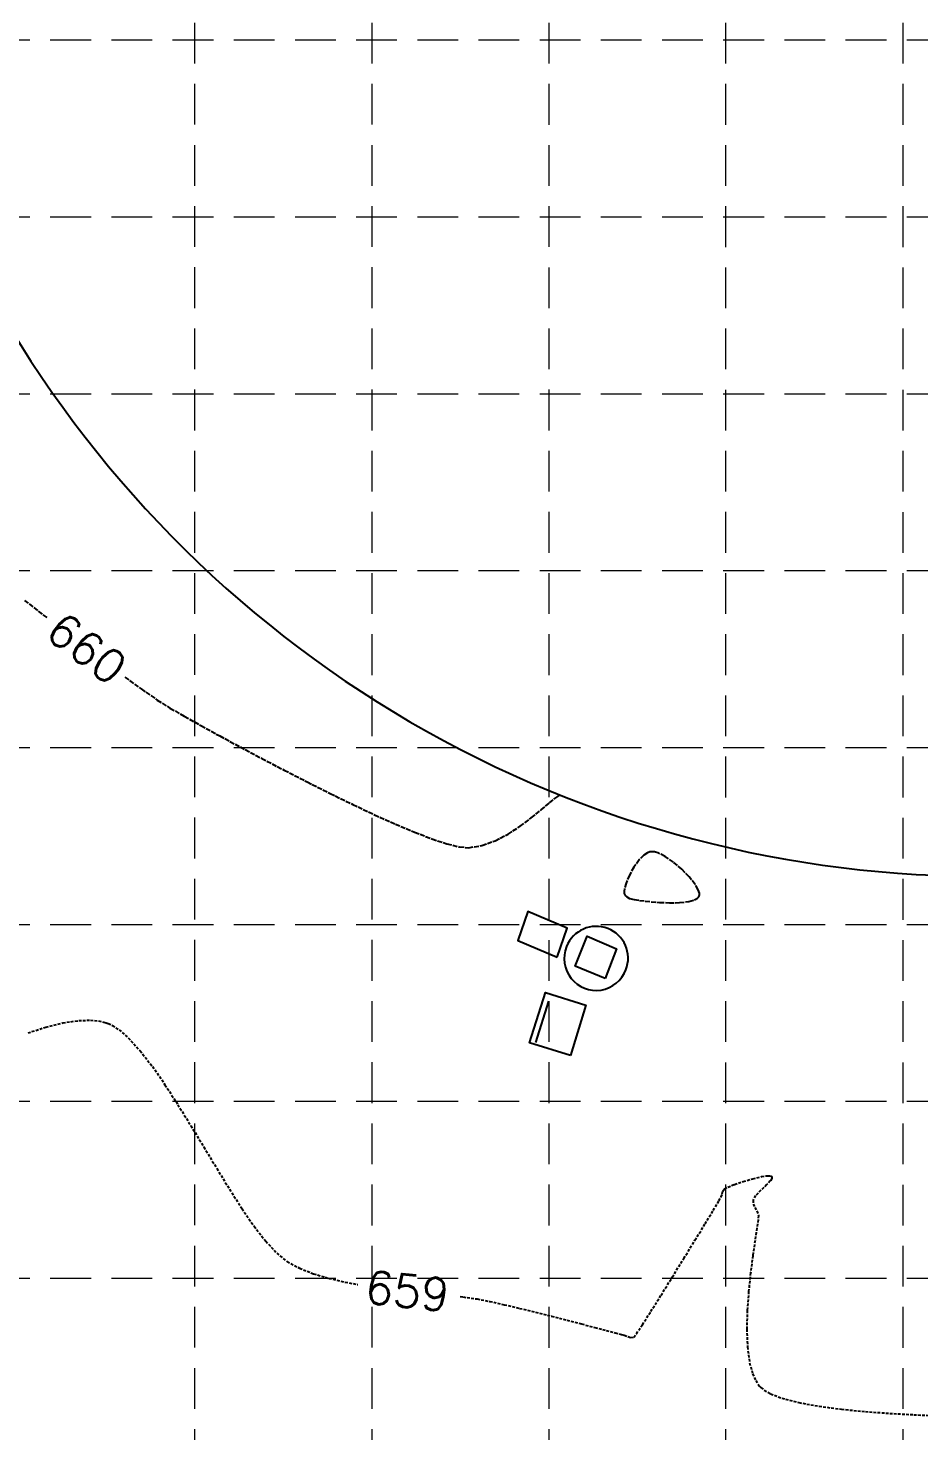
# Model space of a CAD drawing. Header units: inches. Extents: x 2507435 to 2508087, y 7097652 to 7098695.
# Drawn here: x 2507534.3 to 2507616.3, y 7098306.2 to 7098435.3 of the extents above; entities that cross this region are included whole.
import ezdxf

# ---------------------------------------------------------------- set-up
doc = ezdxf.new("R2010")
doc.units = ezdxf.units.IN
doc.header["$MEASUREMENT"] = 0
doc.linetypes.add('DASHED7', pattern=[0.5317999999999998, 0.4379999999999999, -0.0938])
doc.linetypes.add('HIDDEN', pattern=[0.375, 0.25, -0.125])
for name, color, linetype in [('CONT-MJR', 7, 'DASHED7'), ('CONT-MNR', 8, 'HIDDEN'), ('E-CONCRETE', 7, 'Continuous'), ('E-TANKS', 6, 'Continuous'), ('E-UTILITIES', 5, 'Continuous'), ('GRID', 254, 'HIDDEN')]:
    doc.layers.add(name, color=color, linetype=linetype)
doc.styles.get("Standard").update_dxf_attribs({"font": 'ARIAL.TTF'})

msp = doc.modelspace()

# ---------------------------------------------------------------- linework, layer by layer
at = {"layer": 'CONT-MJR', "color": 35, "extrusion": (-0.6119410978985538, -0.790903339670982, 0), "elevation": -7148597.626988866}
msp.add_lwpolyline([(-2360575.022305735, 660.0000000000009), (-2360572.399817772, 660.0000000000009)], dxfattribs=at)
at = {"layer": 'CONT-MJR', "color": 35, "extrusion": (0.5887766180121989, 0.8082957961551681, 0), "elevation": 7213969.949729791}
msp.add_lwpolyline([(2152520.88560514, 660.0000000000009), (2152519.035772072, 660.0000000000009)], dxfattribs=at)
at = {"layer": 'CONT-MJR', "color": 35, "extrusion": (0.5691974474998706, 0.8222008670389689, 0), "elevation": 7263577.70371954}
msp.add_lwpolyline([(1978671.164441902, 660), (1978669.362576673, 660)], dxfattribs=at)
at = {"layer": 'CONT-MJR', "color": 35, "extrusion": (-0.531885017239265, -0.8468165848850545, 0), "elevation": -7344746.617819143}
msp.add_lwpolyline([(-1652086.748450399, 660), (-1652085.367342403, 660)], dxfattribs=at)
at = {"layer": 'CONT-MJR', "color": 35, "extrusion": (-0.4949127722821672, -0.8689426608424631, 0), "elevation": -7409096.094948621}
msp.add_lwpolyline([(-1334160.408935057, 660.0000000000009), (-1334158.89882647, 660.0000000000009)], dxfattribs=at)
at = {"layer": 'CONT-MJR', "color": 35, "extrusion": (-0.4880168187907218, -0.8728342251409392, 0), "elevation": -7419427.926577238}
msp.add_lwpolyline([(-1275450.568946728, 660), (-1275448.809404177, 660)], dxfattribs=at)
at = {"layer": 'CONT-MJR', "color": 35, "elevation": 660}
for points in [[(2507550.240712037, 7098371.095778928), (2507551.963700126, 7098370.148055132)], [(2507553.837495291, 7098369.133570792), (2507555.825705478, 7098368.074602798)], [(2507566.209259827, 7098362.892199291), (2507568.119727, 7098362.03414413)], [(2507568.119727, 7098362.03414413), (2507569.889864814, 7098361.287543564)], [(2507576.069863166, 7098360.057692673), (2507577.290526874, 7098360.496690067)], [(2507577.290526874, 7098360.496690067), (2507578.47369198, 7098361.110974537)], [(2507591.630554073, 7098359.488374501), (2507591.519080413, 7098359.46673884)], [(2507591.731943526, 7098359.494672988), (2507591.630554073, 7098359.488374501)], [(2507591.956725635, 7098359.470676255), (2507591.731943526, 7098359.494672988)], [(2507592.340578087, 7098359.351313645), (2507591.956725635, 7098359.470676255)], [(2507592.916195612, 7098359.059271028), (2507592.340578087, 7098359.351313645)], [(2507593.688303839, 7098358.529341049), (2507592.916195612, 7098359.059271028)], [(2507590.539673552, 7098358.745026976), (2507590.05332422, 7098358.070956511)], [(2507594.454062388, 7098357.87934497), (2507593.688303839, 7098358.529341049)], [(2507595.144065273, 7098357.176922339), (2507594.454062388, 7098357.87934497)], [(2507589.14133239, 7098355.829996106), (2507589.143445984, 7098355.690311152)], [(2507589.143445984, 7098355.690311152), (2507589.155380777, 7098355.638069781)], [(2507589.155380777, 7098355.638069781), (2507589.180568786, 7098355.576021021)], [(2507590.079747979, 7098355.083871828), (2507590.566626873, 7098355.01064341)], [(2507590.566626873, 7098355.01064341), (2507591.089262954, 7098354.948563555)], [(2507595.629527157, 7098355.050562405), (2507595.911752163, 7098355.215156202)], [(2507596.075663669, 7098355.68196275), (2507595.973622286, 7098355.996352132)], [(2507596.065480085, 7098355.431490618), (2507596.082269467, 7098355.506977553)], [(2507596.082269467, 7098355.506977553), (2507596.075663669, 7098355.68196275)], [(2507591.089262954, 7098354.948563555), (2507591.626309441, 7098354.891150745)], [(2507592.406519032, 7098354.83051947), (2507593.318762199, 7098354.793881292)], [(2507594.251909415, 7098354.80844776), (2507595.094831153, 7098354.901430434)]]:
    msp.add_lwpolyline(points, dxfattribs=at)
at = {"layer": 'CONT-MJR', "color": 35, "extrusion": (-0.4761060539714895, -0.8793878696978354, 0), "elevation": -7436081.273390639}
msp.add_lwpolyline([(-1174466.221304669, 660), (-1174464.090509794, 660)], dxfattribs=at)
at = {"layer": 'CONT-MJR', "color": 35, "extrusion": (-0.4636240751853863, -0.8860320067065836, 0), "elevation": -7451944.560150695}
msp.add_lwpolyline([(-1069199.613734585, 660), (-1069197.281727234, 660)], dxfattribs=at)
at = {"layer": 'CONT-MJR', "color": 35, "extrusion": (-0.4563663438054376, -0.8897919758244942, 0), "elevation": -7460435.01923422}
msp.add_lwpolyline([(-1008250.900617576, 660.0000000000009), (-1008248.53167728, 660.0000000000009)], dxfattribs=at)
at = {"layer": 'CONT-MJR', "color": 35, "extrusion": (-0.4479601708623971, -0.8940535136785337, 0), "elevation": -7469605.991248017}
msp.add_lwpolyline([(-937892.3783448725, 660), (-937890.0148365451, 660)], dxfattribs=at)
at = {"layer": 'CONT-MJR', "color": 35, "extrusion": (-0.4379172406331879, -0.8990152892783385, 0), "elevation": -7479643.213431632}
msp.add_lwpolyline([(-854159.6713639018, 660), (-854157.355552644, 660)], dxfattribs=at)
at = {"layer": 'CONT-MJR', "color": 35, "extrusion": (0.6379233158167841, -0.7700998916616725, 0), "elevation": -3866804.126405969}
msp.add_lwpolyline([(6459300.726498518, 660), (6459301.482198046, 660)], dxfattribs=at)
at = {"layer": 'CONT-MJR', "color": 35, "extrusion": (0.5566017519399519, -0.8307794471081819, 0), "elevation": -4501450.285993023}
msp.add_lwpolyline([(6034210.39678344, 660), (6034210.852960268, 660)], dxfattribs=at)
at = {"layer": 'CONT-MJR', "color": 35, "extrusion": (-0.4255314069583829, -0.9049436566394723, 0), "elevation": -7490666.6488884}
msp.add_lwpolyline([(-751372.4399454598, 660), (-751370.2139455727, 660)], dxfattribs=at)
at = {"layer": 'CONT-MJR', "color": 35, "extrusion": (0.6312248600697116, -0.7755998814014692, 0), "elevation": -3922641.963730275}
msp.add_lwpolyline([(6425542.165966144, 660), (6425543.333044855, 660)], dxfattribs=at)
at = {"layer": 'CONT-MJR', "color": 35, "extrusion": (-0.6472068560309912, 0.7623144269305676, 0), "elevation": 3788260.823086737}
msp.add_lwpolyline([(-6505674.987018729, 660.0000000000009), (-6505675.980526601, 660.0000000000009)], dxfattribs=at)
at = {"layer": 'CONT-MJR', "color": 35, "extrusion": (-0.542648198560323, 0.8399600779794455, 0), "elevation": 4601607.010802842}
msp.add_lwpolyline([(-5958178.679902884, 660.0000000000009), (-5958180.011020873, 660.0000000000009)], dxfattribs=at)
at = {"layer": 'CONT-MJR', "color": 35, "extrusion": (-0.5970220328993087, 0.8022248389527571, 0), "elevation": 4197401.913010063}
msp.add_lwpolyline([(-6249521.046148901, 660.0000000000009), (-6249522.32437697, 660.0000000000009)], dxfattribs=at)
at = {"layer": 'CONT-MJR', "color": 35, "extrusion": (-0.3589875569670657, -0.9333423455210944, 0), "elevation": -7525387.562158793}
msp.add_lwpolyline([(-207802.2145203608, 660.0000000000009), (-207800.5073049893, 660.0000000000009)], dxfattribs=at)
at = {"layer": 'CONT-MJR', "color": 35, "extrusion": (-0.3142213075012498, -0.9493497616327741, 0), "elevation": -7526759.404615152}
msp.add_lwpolyline([(150106.2176184896, 660), (150107.6715641138, 660)], dxfattribs=at)
at = {"layer": 'CONT-MJR', "color": 35, "extrusion": (-0.2392014369316491, -0.9709699648134511, 0), "elevation": -7492109.603103999}
msp.add_lwpolyline([(736839.971161949, 660.0000000000009), (736841.1357679106, 660.0000000000009)], dxfattribs=at)
at = {"layer": 'CONT-MJR', "color": 35, "extrusion": (-0.09194321731272966, -0.9957642516128927, 0), "elevation": -7298847.493267816}
msp.add_lwpolyline([(1844306.491421932, 660), (1844307.339915771, 660)], dxfattribs=at)
at = {"layer": 'CONT-MJR', "color": 35, "extrusion": (0.1576575424467934, -0.9874938477325504, 0), "elevation": -6614248.605288969}
msp.add_lwpolyline([(3595324.697643023, 660), (3595325.943809549, 660)], dxfattribs=at)
at = {"layer": 'CONT-MJR', "color": 35, "extrusion": (0.7043745275276543, -0.7098285180029005, 0), "elevation": -3272334.566620056}
msp.add_lwpolyline([(6779862.963238462, 660.0000000000009), (6779862.363784741, 660.0000000000009)], dxfattribs=at)
at = {"layer": 'CONT-MJR', "color": 35, "extrusion": (0.545816507031383, -0.8379047324440054, 0), "elevation": -4579064.197160646}
msp.add_lwpolyline([(5975524.338092158, 660), (5975523.943092402, 660)], dxfattribs=at)
at = {"layer": 'CONT-MJR', "color": 35, "extrusion": (0.3521448121395087, -0.935945527946595, 0), "elevation": -5760642.454242395}
msp.add_lwpolyline([(4846619.529113571, 660.0000000000009), (4846619.290931603, 660.0000000000009)], dxfattribs=at)
at = {"layer": 'CONT-MJR', "color": 35, "extrusion": (0.8763987431720861, -0.4815861739776048, 0), "elevation": -1220822.333790828}
msp.add_lwpolyline([(7428612.79165643, 660), (7428611.941109372, 660)], dxfattribs=at)
at = {"layer": 'CONT-MJR', "color": 35, "extrusion": (0.9564966407255088, -0.2917433397368602, 0), "elevation": 327602.5159138562}
msp.add_lwpolyline([(7521126.737153562, 660), (7521126.224185014, 660)], dxfattribs=at)
at = {"layer": 'CONT-MJR', "color": 35, "extrusion": (0.9206726462435311, -0.3903355972223568, 0), "elevation": -462072.3529919437}
msp.add_lwpolyline([(7514064.924052476, 660), (7514064.143016064, 660)], dxfattribs=at)
at = {"layer": 'CONT-MJR', "color": 35, "extrusion": (0.783601533752361, 0.621263741337725, 0), "elevation": 6374907.338005787}
msp.add_lwpolyline([(4004404.753007494, 660.0000000000009), (4004405.629996121, 660.0000000000009)], dxfattribs=at)
at = {"layer": 'CONT-MJR', "color": 35, "extrusion": (0.8661212326555172, 0.4998339827815706, 0), "elevation": 5719881.664533876}
msp.add_lwpolyline([(4894655.162685534, 660), (4894655.732306223, 660)], dxfattribs=at)
at = {"layer": 'CONT-MJR', "color": 35, "extrusion": (0.9862685284957426, -0.1651495979372715, 0), "elevation": 1300865.641154255}
msp.add_lwpolyline([(7415012.58746207, 660), (7415012.297672345, 660)], dxfattribs=at)
at = {"layer": 'CONT-MJR', "color": 35, "extrusion": (0.8485183978537337, 0.529165879950449, 0), "elevation": 5883943.128557924}
msp.add_lwpolyline([(4696154.665471568, 660), (4696154.534926073, 660)], dxfattribs=at)
at = {"layer": 'CONT-MJR', "color": 35, "extrusion": (0.6804357397018753, 0.7328077538729798, 0), "elevation": 6907983.270635799}
msp.add_lwpolyline([(2992393.905993433, 660), (2992393.706049962, 660)], dxfattribs=at)
at = {"layer": 'CONT-MJR', "color": 35, "extrusion": (0.4522652903815008, 0.8918834605015034, 0), "elevation": 7465001.361294048}
msp.add_lwpolyline([(973862.2260204512, 660), (973861.9293115372, 660)], dxfattribs=at)
at = {"layer": 'CONT-MJR', "color": 35, "extrusion": (-0.2564117602209712, -0.9665676433754563, 0), "elevation": -7504015.931521011}
msp.add_lwpolyline([(603653.2787646295, 660), (603653.7122046209, 660)], dxfattribs=at)
at = {"layer": 'CONT-MJR', "color": 35, "extrusion": (0.2686560382005441, -0.9632361772371238, 0), "elevation": -6163711.676337799}
msp.add_lwpolyline([(4322422.218763439, 660), (4322422.773867177, 660)], dxfattribs=at)
at = {"layer": 'CONT-MJR', "color": 35, "extrusion": (0.7596275440700668, -0.6503583583610489, 0), "elevation": -2711635.720828145}
msp.add_lwpolyline([(7022942.099626075, 660.0000000000009), (7022942.281440394, 660.0000000000009)], dxfattribs=at)
at = {"layer": 'CONT-MJR', "color": 35, "extrusion": (0.910684450631432, -0.4131026886600076, 0), "elevation": -648720.9685158702}
msp.add_lwpolyline([(7500256.507341745, 660.0000000000009), (7500256.593236757, 660.0000000000009)], dxfattribs=at)
at = {"layer": 'CONT-MJR', "color": 35, "extrusion": (-0.07747792575457778, -0.9969940676958757, 0), "elevation": -7271300.714723305}
msp.add_lwpolyline([(1950088.162398145, 660.0000000000009), (1950088.944960065, 660.0000000000009)], dxfattribs=at)
at = {"layer": 'CONT-MJR', "color": 35, "extrusion": (0.01560814136870229, -0.9998781855421263, 0), "elevation": -7058351.240625828}
msp.add_lwpolyline([(2618079.98274961, 660), (2618080.916010512, 660)], dxfattribs=at)
at = {"layer": 'CONT-MNR', "color": 35, "elevation": 659}
for points in [[(2507535.98391964, 7098343.357036462), (2507537.5463812, 7098343.744089304)], [(2507537.5463812, 7098343.744089304), (2507539.007134464, 7098343.959964852)], [(2507539.007134464, 7098343.959964852), (2507540.085912294, 7098343.98978249)], [(2507541.301360094, 7098343.823907099), (2507541.524737484, 7098343.761308178)], [(2507542.10819815, 7098343.509600054), (2507542.713800536, 7098343.114620236)], [(2507542.713800536, 7098343.114620236), (2507543.552269138, 7098342.385631147)], [(2507545.774161124, 7098339.725812651), (2507546.934930293, 7098338.051746005)], [(2507548.116615207, 7098336.221518775), (2507549.309991086, 7098334.290089216)], [(2507549.309991086, 7098334.290089216), (2507550.505833151, 7098332.312415594)], [(2507602.592411303, 7098329.205326207), (2507602.257552952, 7098328.843655797)], [(2507602.303845269, 7098329.684277954), (2507602.575886267, 7098329.680772371)], [(2507602.727545319, 7098329.434467805), (2507602.592411303, 7098329.205326207)], [(2507602.686736333, 7098329.642817118), (2507602.718010117, 7098329.611968116)], [(2507602.718010117, 7098329.611968116), (2507602.73977578, 7098329.559402931)], [(2507552.868016721, 7098328.438169191), (2507554.015908667, 7098326.651512931)], [(2507598.180839837, 7098328.025540342), (2507598.236159759, 7098328.27157572)], [(2507598.688414608, 7098328.642360845), (2507599.304499752, 7098328.878590439)], [(2507601.726084569, 7098328.34796736), (2507601.245080157, 7098327.864290533)], [(2507602.257552952, 7098328.843655797), (2507601.726084569, 7098328.34796736)], [(2507597.347077831, 7098326.501665588), (2507597.866480066, 7098327.363099352)], [(2507597.866480066, 7098327.363099352), (2507598.083989774, 7098327.733300474)], [(2507595.668000843, 7098323.746084528), (2507596.592134334, 7098325.25924528)], [(2507601.356447073, 7098324.850027004), (2507601.18619455, 7098323.72327847)], [(2507557.216087797, 7098322.552911037), (2507558.17089934, 7098321.790360235)], [(2507600.985018012, 7098322.334300766), (2507600.780776578, 7098320.754270788)], [(2507592.543973081, 7098318.684620596), (2507593.577568949, 7098320.348526087)], [(2507600.780776578, 7098320.754270788), (2507600.601329366, 7098319.05436543)], [(2507563.497647684, 7098319.896410855), (2507564.652087091, 7098319.684560195)], [(2507600.601329366, 7098319.05436543), (2507600.474535497, 7098317.305761589)], [(2507574.086473769, 7098318.563968441), (2507574.345827712, 7098318.533914966)], [(2507576.791302219, 7098318.129862214), (2507578.11828345, 7098317.825153117)], [(2507591.606592287, 7098317.190959055), (2507592.543973081, 7098318.684620596)], [(2507587.497221038, 7098315.458503174), (2507588.327108986, 7098315.24015954)], [(2507588.327108986, 7098315.24015954), (2507588.898800047, 7098315.090036451)], [(2507588.898800047, 7098315.090036451), (2507589.16872528, 7098315.020894989)], [(2507589.497809115, 7098314.904779103), (2507589.763962951, 7098314.806745584)], [(2507589.763962951, 7098314.806745584), (2507590.035253027, 7098314.833899133)], [(2507602.03241434, 7098309.957170621), (2507602.624063497, 7098309.625527111)], [(2507602.624063497, 7098309.625527111), (2507603.64102925, 7098309.233965697)], [(2507605.224722744, 7098308.819600003), (2507607.085489303, 7098308.480518046)], [(2507607.085489303, 7098308.480518046), (2507609.148185425, 7098308.207992797)], [(2507611.337667609, 7098307.993297219), (2507613.578792349, 7098307.827704282)]]:
    msp.add_lwpolyline(points, dxfattribs=at)
at = {"layer": 'CONT-MNR', "color": 35, "extrusion": (-0.09418628064638106, -0.9955545914403696, 0), "elevation": -7302964.824914898}
msp.add_lwpolyline([(1827826.426604557, 659.0000000000009), (1827827.178334483, 659.0000000000009)], dxfattribs=at)
at = {"layer": 'CONT-MNR', "color": 35, "extrusion": (-0.199465424510701, -0.9799048649867832, 0), "elevation": -7455869.436549358}
msp.add_lwpolyline([(1041277.279561783, 659), (1041277.756199504, 659)], dxfattribs=at)
at = {"layer": 'CONT-MNR', "color": 35, "extrusion": (-0.3307208556801816, -0.9437286239264806, 0), "elevation": -7528206.468731254}
msp.add_lwpolyline([(18868.38992709527, 659.0000000000009), (18868.59327337099, 659.0000000000009)], dxfattribs=at)
at = {"layer": 'CONT-MNR', "color": 35, "extrusion": (-0.4261661615852965, -0.904644904213612, 0), "elevation": -7490109.879581768}
msp.add_lwpolyline([(-756639.049647104, 659.0000000000009), (-756638.6168176439, 659.0000000000009)], dxfattribs=at)
at = {"layer": 'CONT-MNR', "color": 35, "extrusion": (0.3070806937740617, -0.9516834807388647, 0), "elevation": -5985360.223898591}
msp.add_lwpolyline([(4566143.053269277, 659), (4566144.775979855, 659)], dxfattribs=at)
at = {"layer": 'CONT-MNR', "color": 35, "extrusion": (0.7389561866243345, 0.6737534818089046, 0), "elevation": 6635497.718569954}
msp.add_lwpolyline([(3555897.821511074, 659.0000000000009), (3555896.201833594, 659.0000000000009)], dxfattribs=at)
at = {"layer": 'CONT-MNR', "color": 35, "extrusion": (0.7912407805446487, 0.6115047237782346, 0), "elevation": 6324740.748915818}
msp.add_lwpolyline([(4083121.62816213, 659), (4083119.779233412, 659)], dxfattribs=at)
at = {"layer": 'CONT-MNR', "color": 35, "extrusion": (0.8401098357552268, 0.5424163196911815, 0), "elevation": 5956869.245604753}
msp.add_lwpolyline([(4603249.234889623, 659.0000000000009), (4603247.056332542, 659.0000000000009)], dxfattribs=at)
at = {"layer": 'CONT-MNR', "color": 35, "extrusion": (0.8560110053573926, 0.5169575985581659, 0), "elevation": 5816027.655476877}
msp.add_lwpolyline([(4779953.291352921, 659.0000000000009), (4779950.991196245, 659.0000000000009)], dxfattribs=at)
at = {"layer": 'CONT-MNR', "color": 35, "extrusion": (0.8515354465249552, 0.5242970372904519, 0), "elevation": 5856902.72099822}
msp.add_lwpolyline([(4729777.974099148, 659.0000000000009), (4729775.736626848, 659.0000000000009)], dxfattribs=at)
at = {"layer": 'CONT-MNR', "color": 35, "extrusion": (-0.2856000309876335, 0.9583489042618365, 0), "elevation": 6086505.29487486}
msp.add_lwpolyline([(-4430438.842566402, 659.0000000000009), (-4430439.749016725, 659.0000000000009)], dxfattribs=at)
at = {"layer": 'CONT-MNR', "color": 35, "extrusion": (0.2359428638634099, -0.9717669293569999, 0), "elevation": -6306271.217876096}
msp.add_lwpolyline([(4111603.872066782, 659), (4111604.703152504, 659)], dxfattribs=at)
at = {"layer": 'CONT-MNR', "color": 35, "extrusion": (0.1496975288608845, -0.9887318392025942, 0), "elevation": -6642962.695751013}
msp.add_lwpolyline([(3541948.126562369, 659), (3541948.650645867, 659)], dxfattribs=at)
at = {"layer": 'CONT-MNR', "color": 35, "extrusion": (0.3239387469331795, 0.9460780561007435, 0), "elevation": 7527883.582186346}
msp.add_lwpolyline([(-72963.74835969927, 659), (-72963.86552769039, 659)], dxfattribs=at)
at = {"layer": 'CONT-MNR', "color": 35, "extrusion": (0.9952425009533835, -0.09742876523929993, 0), "elevation": 1804091.337897753}
msp.add_lwpolyline([(7308871.901938543, 659.0000000000009), (7308871.776406196, 659.0000000000009)], dxfattribs=at)
at = {"layer": 'CONT-MNR', "color": 35, "extrusion": (0.949230698048898, -0.3145808034219537, 0), "elevation": 147291.4383976944}
msp.add_lwpolyline([(7526792.809181517, 659), (7526793.117051741, 659)], dxfattribs=at)
at = {"layer": 'CONT-MNR', "color": 35, "extrusion": (0.8264840256597109, -0.562960172063103, 0), "elevation": -1923586.22016815}
msp.add_lwpolyline([(7278332.859839671, 659.0000000000009), (7278333.126029532, 659.0000000000009)], dxfattribs=at)
at = {"layer": 'CONT-MNR', "color": 35, "extrusion": (0.4462264911796339, -0.8949200626701317, 0), "elevation": -5233479.749456858}
msp.add_lwpolyline([(5411562.320800217, 659.0000000000009), (5411562.658708116, 659.0000000000009)], dxfattribs=at)
at = {"layer": 'CONT-MNR', "color": 35, "extrusion": (0.3204395605391971, -0.9472689628830063, 0), "elevation": -5920492.615882565}
msp.add_lwpolyline([(4649956.378917841, 659.0000000000009), (4649957.228571123, 659.0000000000009)], dxfattribs=at)
at = {"layer": 'CONT-MNR', "color": 35, "extrusion": (0.8229745493511702, 0.5680782438363914, 0), "elevation": 6096058.074584673}
msp.add_lwpolyline([(4417255.295493972, 659.0000000000009), (4417253.335448807, 659.0000000000009)], dxfattribs=at)
at = {"layer": 'CONT-MNR', "color": 35, "extrusion": (0.8594080566298891, -0.511290320854637, 0), "elevation": -1474253.61842749}
msp.add_lwpolyline([(7382472.400344239, 659.0000000000009), (7382471.926890015, 659.0000000000009)], dxfattribs=at)
at = {"layer": 'CONT-MNR', "color": 35, "extrusion": (0.9987382938398139, 0.05021773011534302, 0), "elevation": 2860899.03990086}
msp.add_lwpolyline([(6963445.423514137, 659), (6963445.047966335, 659)], dxfattribs=at)
at = {"layer": 'CONT-MNR', "color": 35, "extrusion": (0.9037309245699071, 0.4281009413397976, 0), "elevation": 5304997.095825702}
msp.add_lwpolyline([(5341471.339044457, 659), (5341470.995729915, 659)], dxfattribs=at)
at = {"layer": 'CONT-MNR', "color": 35, "extrusion": (0.8666272964065699, 0.4989560392690316, 0), "elevation": 5714908.633043285}
msp.add_lwpolyline([(4900420.992211835, 659.0000000000009), (4900420.618449329, 659.0000000000009)], dxfattribs=at)
at = {"layer": 'CONT-MNR', "color": 35, "extrusion": (0.8545992227895493, -0.5192881362090787, 0), "elevation": -1543085.995371584}
msp.add_lwpolyline([(7368388.410352118, 659.0000000000009), (7368389.864156751, 659.0000000000009)], dxfattribs=at)
at = {"layer": 'CONT-MNR', "color": 35, "extrusion": (0.949543195855496, 0.3136362848978596, 0), "elevation": 4607368.541062461}
msp.add_lwpolyline([(5953692.807710516, 659), (5953692.369583596, 659)], dxfattribs=at)
at = {"layer": 'CONT-MNR', "color": 35, "extrusion": (0.9902728208071443, -0.1391392840669433, 0), "elevation": 1495553.631001314}
msp.add_lwpolyline([(7378184.83083829, 659), (7378184.029703033, 659)], dxfattribs=at)
at = {"layer": 'CONT-MNR', "color": 35, "extrusion": (0.9979670106367449, -0.06373261081078857, 0), "elevation": 2050108.715167795}
msp.add_lwpolyline([(7243711.200814335, 659.0000000000009), (7243710.811262866, 659.0000000000009)], dxfattribs=at)
at = {"layer": 'CONT-MNR', "color": 35, "extrusion": (0.79130023806522, 0.6114277825204921, 0), "elevation": 6324342.108696818}
msp.add_lwpolyline([(4083717.420489185, 659), (4083715.6708119, 659)], dxfattribs=at)
at = {"layer": 'CONT-MNR', "color": 35, "extrusion": (0.7346046606467863, 0.6784953887507417, 0), "elevation": 6658242.337792112}
msp.add_lwpolyline([(3513096.320783574, 659.0000000000009), (3513094.821998425, 659.0000000000009)], dxfattribs=at)
at = {"layer": 'CONT-MNR', "color": 35, "extrusion": (0.8523325833674766, -0.5230001599714131, 0), "elevation": -1575118.960982837}
msp.add_lwpolyline([(7361603.587969589, 659.0000000000009), (7361605.551586995, 659.0000000000009)], dxfattribs=at)
at = {"layer": 'CONT-MNR', "color": 35, "extrusion": (0.9896731949629108, -0.143342133275267, 0), "elevation": 1464216.812460774}
msp.add_lwpolyline([(7384465.621530746, 659.0000000000009), (7384464.21805967, 659.0000000000009)], dxfattribs=at)
at = {"layer": 'CONT-MNR', "color": 35, "extrusion": (-0.4709054951190826, -0.8821836626613825, 0), "elevation": -7442846.437776351}
msp.add_lwpolyline([(-1130511.885663703, 659.0000000000009), (-1130510.590439214, 659.0000000000009)], dxfattribs=at)
at = {"layer": 'CONT-MNR', "color": 35, "extrusion": (0.8510857305374158, -0.5250267414861777, 0), "elevation": -1592630.89075548}
msp.add_lwpolyline([(7357832.844416624, 659.0000000000009), (7357834.86995093, 659.0000000000009)], dxfattribs=at)
at = {"layer": 'CONT-MNR', "color": 35, "extrusion": (-0.3692322663882956, -0.9293371473570626, 0), "elevation": -7522605.365282804}
msp.add_lwpolyline([(-290561.1977427509, 659), (-290559.814019253, 659)], dxfattribs=at)
at = {"layer": 'CONT-MNR', "color": 35, "extrusion": (-0.2892102284454439, -0.9572656077403671, 0), "elevation": -7520190.42345453}
msp.add_lwpolyline([(347494.5787883867, 659), (347496.0447837776, 659)], dxfattribs=at)
at = {"layer": 'CONT-MNR', "color": 35, "extrusion": (-0.2274342251589532, -0.9737934448466711, 0), "elevation": -7482603.145673967}
msp.add_lwpolyline([(827446.4759170837, 659), (827448.010975522, 659)], dxfattribs=at)
at = {"layer": 'CONT-MNR', "color": 35, "extrusion": (-0.1416442152750418, -0.9899176310578157, 0), "elevation": -7381934.068045485}
msp.add_lwpolyline([(1476856.29761445, 659), (1476857.604418955, 659)], dxfattribs=at)
at = {"layer": 'CONT-MNR', "color": 35, "extrusion": (-0.18674359883303, -0.9824086870009285, 0), "elevation": -7441723.308230783}
msp.add_lwpolyline([(1137898.57739401, 659), (1137899.749865001, 659)], dxfattribs=at)
at = {"layer": 'CONT-MNR', "color": 35, "extrusion": (-0.2323454019147227, -0.9726333400665875, 0), "elevation": -7486684.820858005}
msp.add_lwpolyline([(789692.5726602792, 659), (789694.0298752454, 659)], dxfattribs=at)
at = {"layer": 'CONT-MNR', "color": 35, "extrusion": (-0.2385719091270637, -0.9711248344963012, 0), "elevation": -7491590.4314539}
msp.add_lwpolyline([(741713.6071521761, 659.0000000000009), (741715.1148075212, 659.0000000000009)], dxfattribs=at)
at = {"layer": 'CONT-MNR', "color": 35, "extrusion": (-0.2432793796611558, -0.9699562585146215, 0), "elevation": -7495099.872217194}
msp.add_lwpolyline([(705369.6971626244, 659), (705371.2099507351, 659)], dxfattribs=at)
at = {"layer": 'CONT-MNR', "color": 35, "extrusion": (-0.2469230122697431, -0.9690351005054648, 0), "elevation": -7497697.91012901}
msp.add_lwpolyline([(677197.6718688933, 659), (677199.144453432, 659)], dxfattribs=at)
at = {"layer": 'CONT-MNR', "color": 35, "extrusion": (-0.2497707947188094, -0.968304988165162, 0), "elevation": -7499656.395136547}
msp.add_lwpolyline([(655153.865659727, 659.0000000000009), (655155.2526865348, 659.0000000000009)], dxfattribs=at)
at = {"layer": 'CONT-MNR', "color": 35, "extrusion": (0.8427805079950704, -0.5382573876349224, 0), "elevation": -1707372.33976166}
msp.add_lwpolyline([(7332051.636039348, 659), (7332053.075526237, 659)], dxfattribs=at)
at = {"layer": 'CONT-MNR', "color": 35, "extrusion": (0.9996407437610292, -0.02680267548019018, 0), "elevation": 2316445.708218428}
msp.add_lwpolyline([(7162977.592736243, 659), (7162975.865990468, 659)], dxfattribs=at)
at = {"layer": 'CONT-MNR', "color": 35, "extrusion": (-0.2519708996355918, -0.9677348116797445, 0), "elevation": -7501126.052848915}
msp.add_lwpolyline([(638108.4465092863, 659), (638109.7026126017, 659)], dxfattribs=at)
at = {"layer": 'CONT-MNR', "color": 35, "extrusion": (-0.2535668709553736, -0.9673178598340367, 0), "elevation": -7502168.433063311}
msp.add_lwpolyline([(625735.4514853572, 659.0000000000009), (625736.5312916357, 659.0000000000009)], dxfattribs=at)
at = {"layer": 'CONT-MNR', "color": 35, "extrusion": (0.332740233788005, 0.9430185241121746, 0), "elevation": 7528218.360933595}
msp.add_lwpolyline([(-2808.037417482119, 659.0000000000009), (-2808.386386061553, 659.0000000000009)], dxfattribs=at)
at = {"layer": 'CONT-MNR', "color": 35, "extrusion": (0.7886277436035399, -0.6148709474505927, 0), "elevation": -2386992.495837841}
msp.add_lwpolyline([(7139772.271639105, 659.0000000000009), (7139772.679249788, 659.0000000000009)], dxfattribs=at)
at = {"layer": 'CONT-MNR', "color": 35, "extrusion": (0.8331676551163941, -0.5530204864811515, 0), "elevation": -1836270.581929303}
msp.add_lwpolyline([(7300835.393055294, 659.0000000000009), (7300836.380173956, 659.0000000000009)], dxfattribs=at)
at = {"layer": 'CONT-MNR', "color": 35, "extrusion": (0.9992774724679625, 0.03800701274818289, 0), "elevation": 2775574.388631185}
msp.add_lwpolyline([(6997880.449754778, 659), (6997878.816104296, 659)], dxfattribs=at)
at = {"layer": 'CONT-MNR', "color": 35, "extrusion": (0.9909931986731756, 0.1339122107334051, 0), "elevation": 3435565.944065453}
msp.add_lwpolyline([(6698582.518390307, 659), (6698581.037413518, 659)], dxfattribs=at)
at = {"layer": 'CONT-MNR', "color": 35, "extrusion": (0.9646022651177738, 0.2637090634196329, 0), "elevation": 4290726.640133532}
msp.add_lwpolyline([(6185771.26722826, 659), (6185770.222652355, 659)], dxfattribs=at)
at = {"layer": 'CONT-MNR', "color": 35, "extrusion": (0.9127258516668553, 0.4085725390906907, 0), "elevation": 5188927.366967652}
msp.add_lwpolyline([(5454275.49067137, 659.0000000000009), (5454274.795332341, 659.0000000000009)], dxfattribs=at)
at = {"layer": 'CONT-MNR', "color": 35, "extrusion": (0.840968418294221, 0.541084207339039, 0), "elevation": 5949597.34826546}
msp.add_lwpolyline([(4612631.803664381, 659.0000000000009), (4612631.379248585, 659.0000000000009)], dxfattribs=at)
at = {"layer": 'CONT-MNR', "color": 35, "extrusion": (0.7759055526516294, 0.6308490892157727, 0), "elevation": 6423624.612018935}
msp.add_lwpolyline([(3925700.407720976, 659.0000000000009), (3925700.205509254, 659.0000000000009)], dxfattribs=at)
at = {"layer": 'CONT-MNR', "color": 35, "extrusion": (0.7156640220324842, 0.6984447061638365, 0), "elevation": 6752377.51872732}
msp.add_lwpolyline([(3328584.249235191, 659), (3328584.07309, 659)], dxfattribs=at)
at = {"layer": 'CONT-MNR', "color": 35, "extrusion": (0.6200633072259392, 0.7845517797010154, 0), "elevation": 7123863.719192972}
msp.add_lwpolyline([(2434058.297865654, 659), (2434057.910445476, 659)], dxfattribs=at)
at = {"layer": 'CONT-MNR', "color": 35, "extrusion": (-0.2531243332702562, -0.9674337558233578, 0), "elevation": -7501879.461952654}
msp.add_lwpolyline([(629185.6163635841, 659), (629187.2533681681, 659)], dxfattribs=at)
at = {"layer": 'CONT-MNR', "color": 35, "extrusion": (-0.09758964065765388, -0.9952267390079057, 0), "elevation": -7309142.805994983}
msp.add_lwpolyline([(1802918.327959681, 659), (1802920.527942959, 659)], dxfattribs=at)
at = {"layer": 'CONT-MNR', "color": 35, "extrusion": (-0.05637484340969308, -0.9984096739467887, 0), "elevation": -7228385.526668607}
msp.add_lwpolyline([(2103459.663325981, 659.0000000000009), (2103461.884482141, 659.0000000000009)], dxfattribs=at)
at = {"layer": 'CONT-MNR', "color": 35, "extrusion": (-0.04411447685201638, -0.9990264825979706, 0), "elevation": -7202019.535418374}
msp.add_lwpolyline([(2192036.457970881, 659.0000000000009), (2192038.579015104, 659.0000000000009)], dxfattribs=at)
at = {"layer": 'E-CONCRETE'}
msp.add_lwpolyline([(2507584.231853348, 7098340.744736319), (2507580.462924308, 7098341.903074066), (2507581.913200115, 7098346.543864289), (2507585.623969847, 7098345.383512035), (2507584.231853348, 7098340.744736319)], dxfattribs=at)
for centre, radius, start, end in [((2507586.584799288, 7098349.694580596), 2.930516496086598, 338.730344384316, 158.7077771206735), ((2507586.572741739, 7098349.663624154), 2.930711341275234, 158.0582734611547, 339.3798480351414)]:
    msp.add_arc(centre, radius, start, end, dxfattribs=at)
at = {"layer": 'E-TANKS', "color": 7}
msp.add_arc((2507622.043427179, 7098461.586508805), 104.3565984443429, 183.4476818840678, 305.7698702146717, dxfattribs=at)
at = {"layer": 'E-UTILITIES', "color": 7}
msp.add_line((2507581.023640753, 7098341.943966228), (2507582.222010795, 7098345.736414315), dxfattribs=at)
for points in [[(2507582.980046404, 7098349.798464271), (2507583.89990763, 7098352.465976567), (2507580.312529756, 7098353.988654941), (2507579.385065268, 7098351.316406826), (2507582.980046404, 7098349.798464271)], [(2507587.418875156, 7098347.817799255), (2507584.63627167, 7098348.951546106), (2507585.74197698, 7098351.732224706), (2507588.463288035, 7098350.561200532), (2507587.418875156, 7098347.817799255)]]:
    msp.add_lwpolyline(points, dxfattribs=at)
at = {"layer": 'GRID', "color": 252, "linetype": 'HIDDEN', "lineweight": 0, "ltscale": 15}
for p, q in [((2507549.64747935, 7097734.498357451), (2507549.6984917, 7098677.6411957)), ((2507566.041226586, 7097734.495780011), (2507565.953665767, 7098677.581225679)), ((2507582.370130949, 7097734.493212765), (2507582.203919664, 7098677.59513652)), ((2507598.511880365, 7097734.490674945), (2507598.515531369, 7098677.585328811)), ((2507614.827784741, 7097734.488109743), (2507614.810382277, 7098677.581492077)), ((2507452.013975376, 7098434.165902521), (2508070.315568645, 7098434.165902521)), ((2507452.013975376, 7098417.894807962), (2508070.315568645, 7098417.894807962)), ((2507452.013975376, 7098401.623713402), (2508070.315568645, 7098401.623713402)), ((2507452.013975376, 7098385.352618841), (2508070.315568645, 7098385.352618841)), ((2507452.013975376, 7098369.081524282), (2508070.315568645, 7098369.081524282)), ((2507452.013975376, 7098352.810429722), (2508070.315568645, 7098352.810429722)), ((2507452.013975376, 7098336.539335163), (2508070.315568645, 7098336.539335163)), ((2507452.013975376, 7098320.268240604), (2508070.315568645, 7098320.268240604))]:
    msp.add_line(p, q, dxfattribs=at)

# ---------------------------------------------------------------- texts
at = {"layer": 'CONT-MJR', "color": 35, "insert": (2507537.581787518, 7098381.726993734, 660), "char_height": 3, "width": 11.5, "attachment_point": 1, "rotation": 322.6447297653736}
msp.add_mtext('\\Ftxt.shx;\\W1.0000000000;\\T1.0000000000;\\o\\l660', dxfattribs=at)
at = {"layer": 'CONT-MNR', "color": 35, "insert": (2507565.543823395, 7098320.976256587, 659), "char_height": 3, "width": 12, "attachment_point": 1, "rotation": 353.92383571067296}
msp.add_mtext('\\Ftxt.shx;\\W1.0000000000;\\T1.0000000000;\\o\\l659', dxfattribs=at)

doc.saveas('drawing.dxf')
